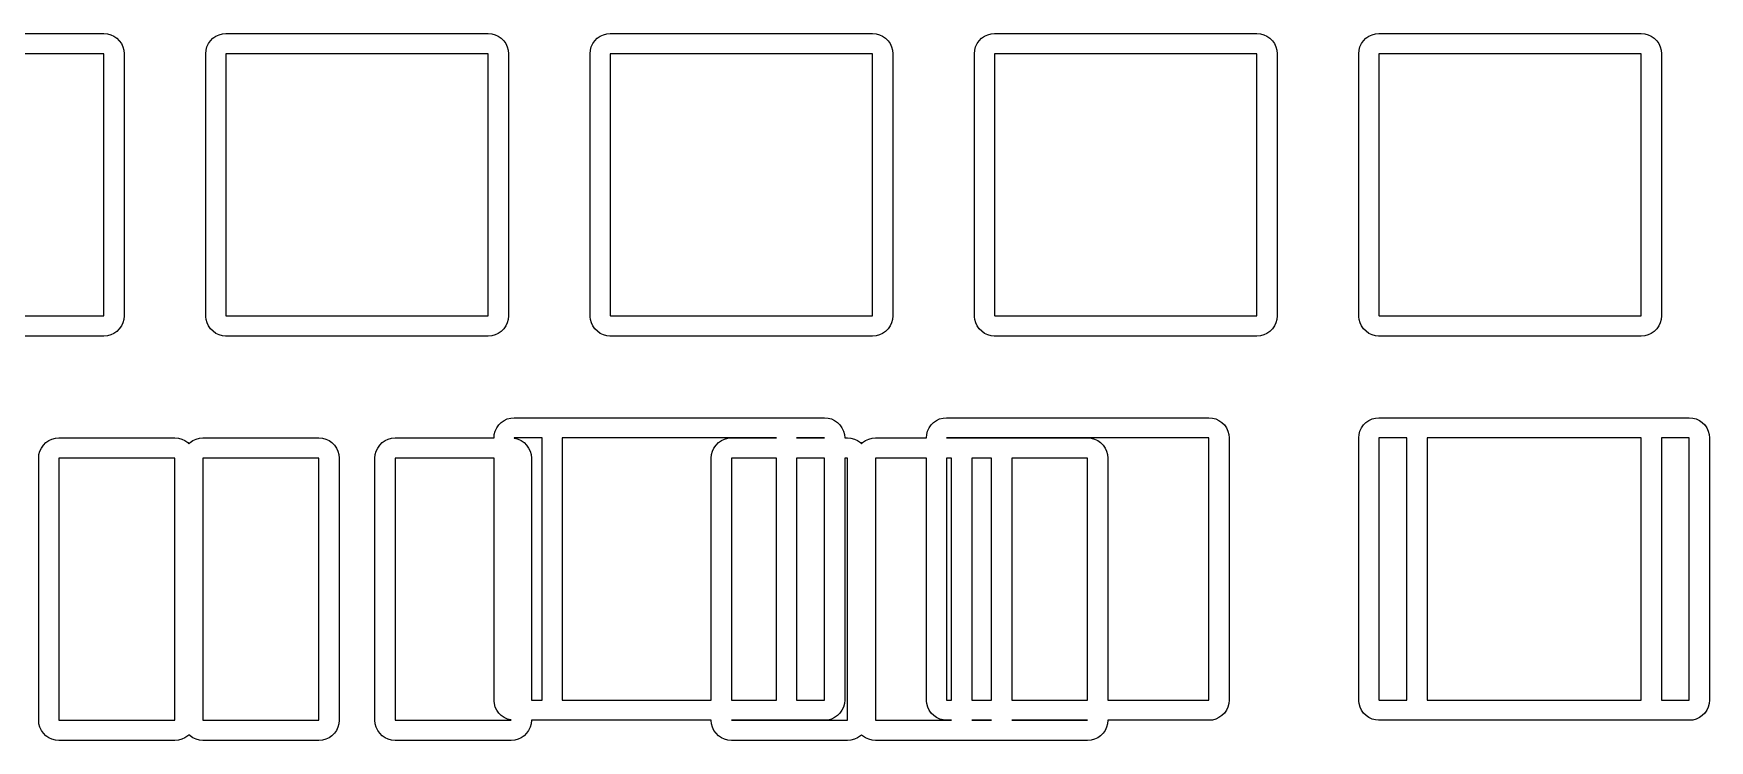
# Model space of a CAD drawing. Extents: x 2.4 to 14.3, y -7 to -3.4.
# Drawn here: x 8.275 to 11.545, y -6.991 to -5.611 of the extents above; entities that cross this region are included whole.
import ezdxf

# ---------------------------------------------------------------- set-up
doc = ezdxf.new("R2010")
doc.units = 0
doc.header["$MEASUREMENT"] = 0
doc.layers.add('BLACK', color=7, linetype='CONTINUOUS')

msp = doc.modelspace()

# ---------------------------------------------------------------- linework, layer by layer
at = {"layer": 'BLACK', "linetype": 'CONTINUOUS'}
for p, q in [((7.90034, -5.61097), (8.41216, -5.61097)), ((8.41216, -5.61097), (8.41216, -5.61097)), ((8.41216, -5.61097), (8.41899, -5.61157)), ((8.41216, -5.61097), (8.41216, -5.61097)), ((8.41899, -5.61157), (8.42562, -5.61335)), ((8.42562, -5.61335), (8.43184, -5.61625)), ((8.43184, -5.61625), (8.43746, -5.62019)), ((8.43746, -5.62019), (8.44231, -5.62504)), ((8.44231, -5.62504), (8.44625, -5.63066)), ((8.61625, -5.63066), (8.62018, -5.62504)), ((8.62018, -5.62504), (8.62504, -5.62018)), ((8.62504, -5.62018), (8.63066, -5.61625)), ((8.63066, -5.61625), (8.63688, -5.61335)), ((8.63688, -5.61335), (8.64351, -5.61157)), ((8.64351, -5.61157), (8.65034, -5.61097)), ((8.65034, -5.61097), (8.65034, -5.61097)), ((8.65034, -5.61097), (9.16216, -5.61097)), ((9.16216, -5.61097), (9.16216, -5.61097)), ((9.16216, -5.61097), (9.16899, -5.61157)), ((9.16216, -5.61097), (9.16216, -5.61097)), ((9.16899, -5.61157), (9.17562, -5.61335)), ((9.17562, -5.61335), (9.18184, -5.61625)), ((9.18184, -5.61625), (9.18746, -5.62019)), ((9.18746, -5.62019), (9.19231, -5.62504)), ((9.19231, -5.62504), (9.19625, -5.63066)), ((9.36625, -5.63066), (9.37018, -5.62504)), ((9.37018, -5.62504), (9.37504, -5.62018)), ((9.37504, -5.62018), (9.38066, -5.61625)), ((9.38066, -5.61625), (9.38688, -5.61335)), ((9.38688, -5.61335), (9.39351, -5.61157)), ((9.39351, -5.61157), (9.40034, -5.61097)), ((9.40034, -5.61097), (9.40034, -5.61097)), ((9.40034, -5.61097), (9.91216, -5.61097)), ((9.91216, -5.61097), (9.91216, -5.61097)), ((9.91216, -5.61097), (9.91899, -5.61157)), ((9.91216, -5.61097), (9.91216, -5.61097)), ((9.91899, -5.61157), (9.92562, -5.61335)), ((9.92562, -5.61335), (9.93184, -5.61625)), ((9.93184, -5.61625), (9.93746, -5.62019)), ((9.93746, -5.62019), (9.94231, -5.62504)), ((9.94231, -5.62504), (9.94625, -5.63066)), ((10.1162, -5.63066), (10.1202, -5.62504)), ((10.1202, -5.62504), (10.125, -5.62018)), ((10.125, -5.62018), (10.1307, -5.61625)), ((10.1307, -5.61625), (10.1369, -5.61335)), ((10.1369, -5.61335), (10.1435, -5.61157)), ((10.1435, -5.61157), (10.1503, -5.61097)), ((10.1503, -5.61097), (10.1503, -5.61097)), ((10.1503, -5.61097), (10.6622, -5.61097)), ((10.6622, -5.61097), (10.6622, -5.61097)), ((10.6622, -5.61097), (10.669, -5.61157)), ((10.6622, -5.61097), (10.6622, -5.61097)), ((10.669, -5.61157), (10.6756, -5.61335)), ((10.6756, -5.61335), (10.6818, -5.61625)), ((10.6818, -5.61625), (10.6875, -5.62019)), ((10.6875, -5.62019), (10.6923, -5.62504)), ((10.6923, -5.62504), (10.6963, -5.63066)), ((10.8662, -5.63066), (10.8702, -5.62504)), ((10.8702, -5.62504), (10.875, -5.62018)), ((10.875, -5.62018), (10.8807, -5.61625)), ((10.8807, -5.61625), (10.8869, -5.61335)), ((10.8869, -5.61335), (10.8935, -5.61157)), ((10.8935, -5.61157), (10.9003, -5.61097)), ((10.9003, -5.61097), (10.9003, -5.61097)), ((10.9003, -5.61097), (11.4122, -5.61097)), ((11.4122, -5.61097), (11.4122, -5.61097)), ((11.4122, -5.61097), (11.419, -5.61157)), ((11.4122, -5.61097), (11.4122, -5.61097)), ((11.419, -5.61157), (11.4256, -5.61335)), ((11.4256, -5.61335), (11.4318, -5.61625)), ((11.4318, -5.61625), (11.4375, -5.62019)), ((11.4375, -5.62019), (11.4423, -5.62504)), ((11.4423, -5.62504), (11.4463, -5.63066)), ((8.41215, -5.65034), (7.90034, -5.65034)), ((8.41216, -5.65035), (8.41215, -5.65034)), ((8.41215, -5.65034), (8.41215, -5.65034)), ((8.41216, -6.16215), (8.41216, -5.65035)), ((8.44625, -5.63066), (8.44915, -5.63688)), ((8.44915, -5.63688), (8.45093, -5.64351)), ((8.45093, -5.64351), (8.45153, -5.65034)), ((8.45153, -5.65034), (8.45153, -5.65034)), ((8.45153, -5.65034), (8.45153, -5.65034)), ((8.45153, -5.65034), (8.45153, -6.16216)), ((8.61097, -5.65034), (8.61157, -5.64351)), ((8.61097, -6.16216), (8.61097, -5.65034)), ((8.61097, -5.65034), (8.61097, -5.65034)), ((8.61157, -5.64351), (8.61335, -5.63688)), ((8.61335, -5.63688), (8.61625, -5.63066)), ((8.65034, -5.65034), (8.65034, -6.16128)), ((9.16215, -5.65034), (8.65034, -5.65034)), ((9.16216, -5.65035), (9.16215, -5.65034)), ((9.16215, -5.65034), (9.16215, -5.65034)), ((9.16216, -6.16215), (9.16216, -5.65035)), ((9.19625, -5.63066), (9.19915, -5.63688)), ((9.19915, -5.63688), (9.20093, -5.64351)), ((9.20093, -5.64351), (9.20153, -5.65034)), ((9.20153, -5.65034), (9.20153, -5.65034)), ((9.20153, -5.65034), (9.20153, -5.65034)), ((9.20153, -5.65034), (9.20153, -6.16216)), ((9.36097, -5.65034), (9.36157, -5.64351)), ((9.36097, -6.16216), (9.36097, -5.65034)), ((9.36097, -5.65034), (9.36097, -5.65034)), ((9.36157, -5.64351), (9.36335, -5.63688)), ((9.36335, -5.63688), (9.36625, -5.63066)), ((9.40034, -5.65034), (9.40034, -6.16128)), ((9.91215, -5.65034), (9.40034, -5.65034)), ((9.91216, -5.65035), (9.91215, -5.65034)), ((9.91215, -5.65034), (9.91215, -5.65034)), ((9.91216, -6.16215), (9.91216, -5.65035)), ((9.94625, -5.63066), (9.94915, -5.63688)), ((9.94915, -5.63688), (9.95093, -5.64351)), ((9.95093, -5.64351), (9.95153, -5.65034)), ((9.95153, -5.65034), (9.95153, -5.65034)), ((9.95153, -5.65034), (9.95153, -5.65034)), ((9.95153, -5.65034), (9.95153, -6.16216)), ((10.111, -5.65034), (10.1116, -5.64351)), ((10.111, -6.16216), (10.111, -5.65034)), ((10.111, -5.65034), (10.111, -5.65034)), ((10.1116, -5.64351), (10.1133, -5.63688)), ((10.1133, -5.63688), (10.1162, -5.63066)), ((10.1503, -5.65034), (10.1503, -6.16128)), ((10.6622, -5.65034), (10.1503, -5.65034)), ((10.6622, -5.65035), (10.6622, -5.65034)), ((10.6622, -5.65034), (10.6622, -5.65034)), ((10.6622, -6.16215), (10.6622, -5.65035)), ((10.6963, -5.63066), (10.6992, -5.63688)), ((10.6992, -5.63688), (10.7009, -5.64351)), ((10.7009, -5.64351), (10.7015, -5.65034)), ((10.7015, -5.65034), (10.7015, -5.65034)), ((10.7015, -5.65034), (10.7015, -5.65034)), ((10.7015, -5.65034), (10.7015, -6.16216)), ((10.861, -5.65034), (10.8616, -5.64351)), ((10.861, -6.16216), (10.861, -5.65034)), ((10.861, -5.65034), (10.861, -5.65034)), ((10.8616, -5.64351), (10.8633, -5.63688)), ((10.8633, -5.63688), (10.8662, -5.63066)), ((10.9003, -5.65034), (10.9003, -6.16128)), ((11.4122, -5.65034), (10.9003, -5.65034)), ((11.4122, -5.65035), (11.4122, -5.65034)), ((11.4122, -5.65034), (11.4122, -5.65034)), ((11.4122, -6.16215), (11.4122, -5.65035)), ((11.4463, -5.63066), (11.4492, -5.63688)), ((11.4492, -5.63688), (11.4509, -5.64351)), ((11.4509, -5.64351), (11.4515, -5.65034)), ((11.4515, -5.65034), (11.4515, -5.65034)), ((11.4515, -5.65034), (11.4515, -5.65034)), ((11.4515, -5.65034), (11.4515, -6.16216)), ((7.90079, -6.16216), (8.41215, -6.16216)), ((8.41215, -6.16216), (8.41216, -6.16215)), ((8.41216, -6.16215), (8.41216, -6.16215)), ((8.44915, -6.17562), (8.44625, -6.18184)), ((8.45093, -6.16899), (8.44915, -6.17562)), ((8.45153, -6.16216), (8.45093, -6.16899)), ((8.45153, -6.16216), (8.45153, -6.16216)), ((8.45153, -6.16216), (8.45153, -6.16216)), ((8.61126, -6.16412), (8.61097, -6.16216)), ((8.61168, -6.16895), (8.61126, -6.16412)), ((8.61346, -6.17558), (8.61168, -6.16895)), ((8.61636, -6.1818), (8.61346, -6.17558)), ((8.65034, -6.16128), (8.65045, -6.16211)), ((8.65045, -6.16211), (8.65045, -6.16211)), ((8.65045, -6.16211), (8.65045, -6.16211)), ((8.65045, -6.16211), (8.65045, -6.16211)), ((8.65045, -6.16211), (8.65045, -6.16211)), ((8.65045, -6.16211), (8.65079, -6.16216)), ((8.65079, -6.16216), (9.16215, -6.16216)), ((9.16215, -6.16216), (9.16216, -6.16215)), ((9.16216, -6.16215), (9.16216, -6.16215)), ((9.19915, -6.17562), (9.19625, -6.18184)), ((9.20093, -6.16899), (9.19915, -6.17562)), ((9.20153, -6.16216), (9.20093, -6.16899)), ((9.20153, -6.16216), (9.20153, -6.16216)), ((9.20153, -6.16216), (9.20153, -6.16216)), ((9.36126, -6.16412), (9.36097, -6.16216)), ((9.36168, -6.16895), (9.36126, -6.16412)), ((9.36346, -6.17558), (9.36168, -6.16895)), ((9.36636, -6.1818), (9.36346, -6.17558)), ((9.40034, -6.16128), (9.40045, -6.16211)), ((9.40045, -6.16211), (9.40045, -6.16211)), ((9.40045, -6.16211), (9.40045, -6.16211)), ((9.40045, -6.16211), (9.40045, -6.16211)), ((9.40045, -6.16211), (9.40045, -6.16211)), ((9.40045, -6.16211), (9.40079, -6.16216)), ((9.40079, -6.16216), (9.91215, -6.16216)), ((9.91215, -6.16216), (9.91216, -6.16215)), ((9.91216, -6.16215), (9.91216, -6.16215)), ((9.94915, -6.17562), (9.94625, -6.18184)), ((9.95093, -6.16899), (9.94915, -6.17562)), ((9.95153, -6.16216), (9.95093, -6.16899)), ((9.95153, -6.16216), (9.95153, -6.16216)), ((9.95153, -6.16216), (9.95153, -6.16216)), ((10.1113, -6.16412), (10.111, -6.16216)), ((10.1117, -6.16895), (10.1113, -6.16412)), ((10.1135, -6.17558), (10.1117, -6.16895)), ((10.1164, -6.1818), (10.1135, -6.17558)), ((10.1503, -6.16128), (10.1505, -6.16211)), ((10.1505, -6.16211), (10.1505, -6.16211)), ((10.1505, -6.16211), (10.1505, -6.16211)), ((10.1505, -6.16211), (10.1505, -6.16211)), ((10.1505, -6.16211), (10.1505, -6.16211)), ((10.1505, -6.16211), (10.1508, -6.16216)), ((10.1508, -6.16216), (10.6622, -6.16216)), ((10.6622, -6.16216), (10.6622, -6.16215)), ((10.6622, -6.16215), (10.6622, -6.16215)), ((10.6992, -6.17562), (10.6963, -6.18184)), ((10.7009, -6.16899), (10.6992, -6.17562)), ((10.7015, -6.16216), (10.7009, -6.16899)), ((10.7015, -6.16216), (10.7015, -6.16216)), ((10.7015, -6.16216), (10.7015, -6.16216)), ((10.8613, -6.16412), (10.861, -6.16216)), ((10.8617, -6.16895), (10.8613, -6.16412)), ((10.8635, -6.17558), (10.8617, -6.16895)), ((10.8664, -6.1818), (10.8635, -6.17558)), ((10.9003, -6.16128), (10.9005, -6.16211)), ((10.9005, -6.16211), (10.9005, -6.16211)), ((10.9005, -6.16211), (10.9005, -6.16211)), ((10.9005, -6.16211), (10.9005, -6.16211)), ((10.9005, -6.16211), (10.9005, -6.16211)), ((10.9005, -6.16211), (10.9008, -6.16216)), ((10.9008, -6.16216), (11.4122, -6.16216)), ((11.4122, -6.16216), (11.4122, -6.16215)), ((11.4122, -6.16215), (11.4122, -6.16215)), ((11.4492, -6.17562), (11.4463, -6.18184)), ((11.4509, -6.16899), (11.4492, -6.17562)), ((11.4515, -6.16216), (11.4509, -6.16899)), ((11.4515, -6.16216), (11.4515, -6.16216)), ((11.4515, -6.16216), (11.4515, -6.16216)), ((8.41216, -6.20153), (7.90034, -6.20153)), ((8.41899, -6.20093), (8.41216, -6.20153)), ((8.41216, -6.20153), (8.41216, -6.20153)), ((8.41216, -6.20153), (8.41216, -6.20153)), ((8.42562, -6.19915), (8.41899, -6.20093)), ((8.43184, -6.19625), (8.42562, -6.19915)), ((8.43746, -6.19231), (8.43184, -6.19625)), ((8.44231, -6.18746), (8.43746, -6.19231)), ((8.44625, -6.18184), (8.44231, -6.18746)), ((8.62029, -6.18742), (8.61636, -6.1818)), ((8.62515, -6.19227), (8.62029, -6.18742)), ((8.63077, -6.19621), (8.62515, -6.19227)), ((8.63699, -6.19911), (8.63077, -6.19621)), ((8.64362, -6.20088), (8.63699, -6.19911)), ((8.64939, -6.20139), (8.64362, -6.20088)), ((8.65034, -6.20153), (8.64939, -6.20139)), ((9.16216, -6.20153), (8.65034, -6.20153)), ((9.16899, -6.20093), (9.16216, -6.20153)), ((9.16216, -6.20153), (9.16216, -6.20153)), ((9.16216, -6.20153), (9.16216, -6.20153)), ((9.17562, -6.19915), (9.16899, -6.20093)), ((9.18184, -6.19625), (9.17562, -6.19915)), ((9.18746, -6.19231), (9.18184, -6.19625)), ((9.19231, -6.18746), (9.18746, -6.19231)), ((9.19625, -6.18184), (9.19231, -6.18746)), ((9.37029, -6.18742), (9.36636, -6.1818)), ((9.37515, -6.19227), (9.37029, -6.18742)), ((9.38077, -6.19621), (9.37515, -6.19227)), ((9.38699, -6.19911), (9.38077, -6.19621)), ((9.39362, -6.20088), (9.38699, -6.19911)), ((9.39939, -6.20139), (9.39362, -6.20088)), ((9.40034, -6.20153), (9.39939, -6.20139)), ((9.91216, -6.20153), (9.40034, -6.20153)), ((9.91899, -6.20093), (9.91216, -6.20153)), ((9.91216, -6.20153), (9.91216, -6.20153)), ((9.91216, -6.20153), (9.91216, -6.20153)), ((9.92562, -6.19915), (9.91899, -6.20093)), ((9.93184, -6.19625), (9.92562, -6.19915)), ((9.93746, -6.19231), (9.93184, -6.19625)), ((9.94231, -6.18746), (9.93746, -6.19231)), ((9.94625, -6.18184), (9.94231, -6.18746)), ((10.1203, -6.18742), (10.1164, -6.1818)), ((10.1251, -6.19227), (10.1203, -6.18742)), ((10.1308, -6.19621), (10.1251, -6.19227)), ((10.137, -6.19911), (10.1308, -6.19621)), ((10.1436, -6.20088), (10.137, -6.19911)), ((10.1494, -6.20139), (10.1436, -6.20088)), ((10.1503, -6.20153), (10.1494, -6.20139)), ((10.6622, -6.20153), (10.1503, -6.20153)), ((10.669, -6.20093), (10.6622, -6.20153)), ((10.6622, -6.20153), (10.6622, -6.20153)), ((10.6622, -6.20153), (10.6622, -6.20153)), ((10.6756, -6.19915), (10.669, -6.20093)), ((10.6818, -6.19625), (10.6756, -6.19915)), ((10.6875, -6.19231), (10.6818, -6.19625)), ((10.6923, -6.18746), (10.6875, -6.19231)), ((10.6963, -6.18184), (10.6923, -6.18746)), ((10.8703, -6.18742), (10.8664, -6.1818)), ((10.8751, -6.19227), (10.8703, -6.18742)), ((10.8808, -6.19621), (10.8751, -6.19227)), ((10.887, -6.19911), (10.8808, -6.19621)), ((10.8936, -6.20088), (10.887, -6.19911)), ((10.8994, -6.20139), (10.8936, -6.20088)), ((10.9003, -6.20153), (10.8994, -6.20139)), ((11.4122, -6.20153), (10.9003, -6.20153)), ((11.419, -6.20093), (11.4122, -6.20153)), ((11.4122, -6.20153), (11.4122, -6.20153)), ((11.4122, -6.20153), (11.4122, -6.20153)), ((11.4256, -6.19915), (11.419, -6.20093)), ((11.4318, -6.19625), (11.4256, -6.19915)), ((11.4375, -6.19231), (11.4318, -6.19625)), ((11.4423, -6.18746), (11.4375, -6.19231)), ((11.4463, -6.18184), (11.4423, -6.18746)), ((9.17875, -6.38066), (9.18268, -6.37504)), ((9.18268, -6.37504), (9.18754, -6.37018)), ((9.18754, -6.37018), (9.19316, -6.36625)), ((9.19316, -6.36625), (9.19938, -6.36335)), ((9.19938, -6.36335), (9.20601, -6.36157)), ((9.20601, -6.36157), (9.21284, -6.36097)), ((9.21284, -6.36097), (9.21284, -6.36097)), ((9.21284, -6.36097), (9.30657, -6.36097)), ((9.30657, -6.36097), (9.30659, -6.36097)), ((9.30659, -6.36097), (9.30659, -6.36097)), ((9.30659, -6.36097), (9.72466, -6.36097)), ((9.72466, -6.36097), (9.81841, -6.36097)), ((9.81841, -6.36097), (9.82524, -6.36157)), ((9.82524, -6.36157), (9.83187, -6.36335)), ((9.83187, -6.36335), (9.83809, -6.36625)), ((9.83809, -6.36625), (9.84371, -6.37018)), ((9.84371, -6.37018), (9.84856, -6.37504)), ((9.84856, -6.37504), (9.8525, -6.38066)), ((10.0225, -6.38066), (10.0264, -6.37504)), ((10.0264, -6.37504), (10.0313, -6.37018)), ((10.0313, -6.37018), (10.0369, -6.36625)), ((10.0369, -6.36625), (10.0431, -6.36335)), ((10.0431, -6.36335), (10.0498, -6.36157)), ((10.0498, -6.36157), (10.0566, -6.36097)), ((10.0566, -6.36097), (10.5684, -6.36097)), ((10.0566, -6.36097), (10.0566, -6.36097)), ((10.5684, -6.36097), (10.5752, -6.36157)), ((10.5752, -6.36157), (10.5819, -6.36335)), ((10.5819, -6.36335), (10.5881, -6.36625)), ((10.5881, -6.36625), (10.5937, -6.37018)), ((10.5937, -6.37018), (10.5986, -6.37504)), ((10.5986, -6.37504), (10.6025, -6.38066)), ((10.8662, -6.38066), (10.8702, -6.37504)), ((10.8702, -6.37504), (10.875, -6.37018)), ((10.875, -6.37018), (10.8807, -6.36625)), ((10.8807, -6.36625), (10.8869, -6.36335)), ((10.8869, -6.36335), (10.8935, -6.36157)), ((10.8935, -6.36157), (10.9003, -6.36097)), ((10.9003, -6.36097), (10.9003, -6.36097)), ((10.9003, -6.36097), (10.9941, -6.36097)), ((10.9941, -6.36097), (11.4122, -6.36097)), ((10.9941, -6.36097), (10.9941, -6.36097)), ((10.9941, -6.36097), (10.9941, -6.36097)), ((11.4122, -6.36097), (11.5059, -6.36097)), ((11.5059, -6.36097), (11.5127, -6.36157)), ((11.5127, -6.36157), (11.5194, -6.36335)), ((11.5194, -6.36335), (11.5256, -6.36625)), ((11.5256, -6.36625), (11.5312, -6.37018)), ((11.5312, -6.37018), (11.5361, -6.37504)), ((11.5361, -6.37504), (11.54, -6.38066)), ((8.29415, -6.41441), (8.299, -6.40955)), ((8.299, -6.40955), (8.30462, -6.40562)), ((8.30462, -6.40562), (8.31084, -6.40272)), ((8.31084, -6.40272), (8.31747, -6.40094)), ((8.31747, -6.40094), (8.32431, -6.40034)), ((8.32431, -6.40034), (8.55069, -6.40034)), ((8.32431, -6.40034), (8.32431, -6.40034)), ((8.55069, -6.40034), (8.55069, -6.40034)), ((8.55069, -6.40034), (8.55069, -6.40034)), ((8.55069, -6.40034), (8.55753, -6.40094)), ((8.55753, -6.40094), (8.56416, -6.40272)), ((8.56416, -6.40272), (8.57037, -6.40562)), ((8.57037, -6.40562), (8.57599, -6.40956)), ((8.57599, -6.40956), (8.57812, -6.41169)), ((8.57812, -6.41169), (8.58025, -6.40956)), ((8.58025, -6.40956), (8.58588, -6.40562)), ((8.58588, -6.40562), (8.59209, -6.40272)), ((8.59209, -6.40272), (8.59872, -6.40094)), ((8.59872, -6.40094), (8.60556, -6.40034)), ((8.60556, -6.40034), (8.60556, -6.40034)), ((8.60556, -6.40034), (8.60556, -6.40034)), ((8.60556, -6.40034), (8.60556, -6.40034)), ((8.60556, -6.40034), (8.83194, -6.40034)), ((8.83194, -6.40034), (8.83194, -6.40034)), ((8.83194, -6.40034), (8.83194, -6.40034)), ((8.83194, -6.40034), (8.83878, -6.40094)), ((8.83878, -6.40094), (8.84541, -6.40272)), ((8.84541, -6.40272), (8.85162, -6.40562)), ((8.85162, -6.40562), (8.85725, -6.40956)), ((8.85725, -6.40956), (8.8621, -6.41441)), ((8.9504, -6.41441), (8.95525, -6.40956)), ((8.95525, -6.40956), (8.96088, -6.40562)), ((8.96088, -6.40562), (8.96709, -6.40272)), ((8.96709, -6.40272), (8.97372, -6.40094)), ((8.97372, -6.40094), (8.98056, -6.40034)), ((8.98056, -6.40034), (8.98056, -6.40034)), ((8.98056, -6.40034), (8.98056, -6.40034)), ((8.98056, -6.40034), (8.98056, -6.40034)), ((8.98056, -6.40034), (9.17347, -6.40034)), ((9.17347, -6.40034), (9.17407, -6.39351)), ((9.17347, -6.40034), (9.17347, -6.40034)), ((9.17347, -6.40034), (9.17347, -6.40034)), ((9.17407, -6.39351), (9.17585, -6.38688)), ((9.17585, -6.38688), (9.17875, -6.38066)), ((9.21284, -6.40034), (9.21284, -6.40086)), ((9.26722, -6.40034), (9.21284, -6.40034)), ((9.21284, -6.40086), (9.21378, -6.40094)), ((9.21378, -6.40094), (9.22041, -6.40272)), ((9.22041, -6.40272), (9.22662, -6.40562)), ((9.22662, -6.40562), (9.23225, -6.40956)), ((9.23225, -6.40956), (9.2371, -6.41441)), ((9.26722, -6.91216), (9.26722, -6.40034)), ((9.30659, -6.40034), (9.30659, -6.91128)), ((9.63679, -6.40034), (9.30659, -6.40034)), ((9.60665, -6.41441), (9.6115, -6.40955)), ((9.6115, -6.40955), (9.61712, -6.40562)), ((9.61712, -6.40562), (9.62334, -6.40272)), ((9.62334, -6.40272), (9.62997, -6.40094)), ((9.62997, -6.40094), (9.63679, -6.40034)), ((9.63681, -6.40034), (9.63681, -6.40034)), ((9.63681, -6.40034), (9.72465, -6.40034)), ((9.72465, -6.40034), (9.63681, -6.40034)), ((9.72465, -6.40034), (9.72465, -6.40034)), ((9.72465, -6.40034), (9.72465, -6.40034)), ((9.76403, -6.40034), (9.76403, -6.40034)), ((9.76403, -6.40034), (9.81841, -6.40034)), ((9.81841, -6.40034), (9.76403, -6.40034)), ((9.81841, -6.40034), (9.81841, -6.40034)), ((9.8525, -6.38066), (9.8554, -6.38688)), ((9.8554, -6.38688), (9.85718, -6.39351)), ((9.85718, -6.39351), (9.85778, -6.40034)), ((9.85778, -6.40034), (9.85778, -6.40034)), ((9.85778, -6.40034), (9.85778, -6.40034)), ((9.85778, -6.40034), (9.85778, -6.40034)), ((9.85778, -6.40034), (9.85778, -6.40034)), ((9.85778, -6.40034), (9.86319, -6.40034)), ((9.86319, -6.40034), (9.87003, -6.40094)), ((9.87003, -6.40094), (9.87665, -6.40272)), ((9.87665, -6.40272), (9.88287, -6.40562)), ((9.88287, -6.40562), (9.8885, -6.40955)), ((9.8885, -6.40955), (9.89062, -6.41168)), ((9.89062, -6.41168), (9.89275, -6.40955)), ((9.89275, -6.40955), (9.89838, -6.40562)), ((9.89838, -6.40562), (9.9046, -6.40272)), ((9.9046, -6.40272), (9.91123, -6.40094)), ((9.91123, -6.40094), (9.91806, -6.40034)), ((9.91806, -6.40034), (9.91806, -6.40034)), ((9.91806, -6.40034), (9.91806, -6.40034)), ((9.91806, -6.40034), (9.91806, -6.40034)), ((9.91806, -6.40034), (9.91806, -6.40034)), ((9.91806, -6.40034), (10.0172, -6.40034)), ((10.0172, -6.40034), (10.0178, -6.39351)), ((10.0172, -6.40034), (10.0172, -6.40034)), ((10.0172, -6.40034), (10.0172, -6.40034)), ((10.0178, -6.39351), (10.0196, -6.38688)), ((10.0196, -6.38688), (10.0225, -6.38066)), ((10.0566, -6.40034), (10.0566, -6.40034)), ((10.0566, -6.40034), (10.1056, -6.40034)), ((10.5684, -6.40034), (10.0566, -6.40034)), ((10.1056, -6.40034), (10.1056, -6.40034)), ((10.1056, -6.40034), (10.1056, -6.40034)), ((10.1056, -6.40034), (10.1444, -6.40034)), ((10.1444, -6.40034), (10.3319, -6.40034)), ((10.3319, -6.40034), (10.3319, -6.40034)), ((10.3319, -6.40034), (10.3319, -6.40034)), ((10.3319, -6.40034), (10.3388, -6.40094)), ((10.3388, -6.40094), (10.3454, -6.40272)), ((10.3454, -6.40272), (10.3516, -6.40562)), ((10.3516, -6.40562), (10.3572, -6.40956)), ((10.3572, -6.40956), (10.3621, -6.41441)), ((10.5684, -6.91215), (10.5684, -6.40034)), ((10.6025, -6.38066), (10.6054, -6.38688)), ((10.6054, -6.38688), (10.6072, -6.39351)), ((10.6072, -6.39351), (10.6078, -6.40034)), ((10.6078, -6.40034), (10.6078, -6.40034)), ((10.6078, -6.40034), (10.6078, -6.40034)), ((10.6078, -6.40034), (10.6078, -6.40034)), ((10.6078, -6.40034), (10.6078, -6.91216)), ((10.861, -6.40034), (10.8616, -6.39351)), ((10.861, -6.91216), (10.861, -6.40034)), ((10.861, -6.40034), (10.861, -6.40034)), ((10.8616, -6.39351), (10.8633, -6.38688)), ((10.8633, -6.38688), (10.8662, -6.38066)), ((10.9003, -6.40034), (10.9003, -6.91128)), ((10.9547, -6.40034), (10.9003, -6.40034)), ((10.9547, -6.91216), (10.9547, -6.40034)), ((10.9941, -6.40034), (10.9941, -6.91128)), ((11.4122, -6.40034), (10.9941, -6.40034)), ((11.4122, -6.40035), (11.4122, -6.40034)), ((11.4122, -6.40034), (11.4122, -6.40034)), ((11.4122, -6.91215), (11.4122, -6.40035)), ((11.4515, -6.40034), (11.4515, -6.91216)), ((11.5059, -6.40034), (11.4515, -6.40034)), ((11.5059, -6.91215), (11.5059, -6.40034)), ((11.54, -6.38066), (11.5429, -6.38688)), ((11.5429, -6.38688), (11.5447, -6.39351)), ((11.5447, -6.39351), (11.5453, -6.40034)), ((11.5453, -6.40034), (11.5453, -6.40034)), ((11.5453, -6.40034), (11.5453, -6.40034)), ((11.5453, -6.40034), (11.5453, -6.40034)), ((11.5453, -6.40034), (11.5453, -6.91216)), ((8.28494, -6.43971), (8.28554, -6.43288)), ((8.28494, -6.95152), (8.28494, -6.43971)), ((8.28494, -6.43971), (8.28494, -6.43971)), ((8.28554, -6.43288), (8.28731, -6.42625)), ((8.28731, -6.42625), (8.29021, -6.42003)), ((8.29021, -6.42003), (8.29415, -6.41441)), ((8.32431, -6.43971), (8.32431, -6.95153)), ((8.55069, -6.43971), (8.32431, -6.43971)), ((8.55069, -6.43972), (8.55069, -6.43971)), ((8.55069, -6.43971), (8.55069, -6.43971)), ((8.55069, -6.95153), (8.55069, -6.43972)), ((8.55069, -6.43972), (8.55069, -6.43972)), ((8.55069, -6.43972), (8.55069, -6.43972)), ((8.60556, -6.43971), (8.60556, -6.43971)), ((8.60556, -6.43971), (8.60556, -6.43972)), ((8.83194, -6.43971), (8.60556, -6.43971)), ((8.60556, -6.43972), (8.60556, -6.95153)), ((8.83194, -6.43972), (8.83194, -6.43971)), ((8.83194, -6.43971), (8.83194, -6.43971)), ((8.83194, -6.95152), (8.83194, -6.43972)), ((8.83194, -6.43972), (8.83194, -6.43972)), ((8.83194, -6.43972), (8.83194, -6.43972)), ((8.8621, -6.41441), (8.86603, -6.42003)), ((8.86603, -6.42003), (8.86893, -6.42625)), ((8.86893, -6.42625), (8.87071, -6.43288)), ((8.87071, -6.43288), (8.87131, -6.43971)), ((8.87131, -6.43971), (8.87131, -6.43971)), ((8.87131, -6.43971), (8.87131, -6.43971)), ((8.87131, -6.43971), (8.87131, -6.43971)), ((8.87131, -6.43971), (8.87131, -6.95153)), ((8.94119, -6.43971), (8.94179, -6.43288)), ((8.94119, -6.95152), (8.94119, -6.43971)), ((8.94119, -6.43971), (8.94119, -6.43971)), ((8.94119, -6.43971), (8.94119, -6.43971)), ((8.94179, -6.43288), (8.94357, -6.42625)), ((8.94357, -6.42625), (8.94647, -6.42003)), ((8.94647, -6.42003), (8.9504, -6.41441)), ((8.98056, -6.43971), (8.98056, -6.43971)), ((8.98056, -6.43971), (8.98056, -6.43972)), ((9.17347, -6.43971), (8.98056, -6.43971)), ((8.98056, -6.43972), (8.98056, -6.95153)), ((9.17347, -6.91216), (9.17347, -6.43971)), ((9.2371, -6.41441), (9.24103, -6.42003)), ((9.24103, -6.42003), (9.24393, -6.42625)), ((9.24393, -6.42625), (9.24571, -6.43288)), ((9.24571, -6.43288), (9.24631, -6.43971)), ((9.24631, -6.43971), (9.24631, -6.43971)), ((9.24631, -6.43971), (9.24631, -6.43971)), ((9.24631, -6.43971), (9.24631, -6.43971)), ((9.24631, -6.43971), (9.24631, -6.91216)), ((9.59744, -6.43971), (9.59804, -6.43288)), ((9.59744, -6.91216), (9.59744, -6.43971)), ((9.59744, -6.43971), (9.59744, -6.43971)), ((9.59804, -6.43288), (9.59981, -6.42625)), ((9.59981, -6.42625), (9.60271, -6.42003)), ((9.60271, -6.42003), (9.60665, -6.41441)), ((9.63681, -6.43971), (9.63681, -6.91216)), ((9.72466, -6.43971), (9.63681, -6.43971)), ((9.72466, -6.91215), (9.72466, -6.43971)), ((9.76403, -6.43971), (9.76403, -6.91216)), ((9.81841, -6.43971), (9.76403, -6.43971)), ((9.81841, -6.91215), (9.81841, -6.43971)), ((9.85778, -6.43971), (9.85778, -6.91216)), ((9.86319, -6.43971), (9.85778, -6.43971)), ((9.86319, -6.95152), (9.86319, -6.43971)), ((9.91806, -6.43971), (9.91806, -6.95153)), ((10.0172, -6.43971), (9.91806, -6.43971)), ((10.0172, -6.91216), (10.0172, -6.43971)), ((10.0566, -6.43971), (10.0566, -6.91128)), ((10.0662, -6.43971), (10.0566, -6.43971)), ((10.0662, -6.91216), (10.0662, -6.43971)), ((10.1056, -6.43971), (10.1056, -6.91216)), ((10.1444, -6.43971), (10.1056, -6.43971)), ((10.1444, -6.43972), (10.1444, -6.43971)), ((10.1444, -6.43971), (10.1444, -6.43971)), ((10.1444, -6.91216), (10.1444, -6.43972)), ((10.1444, -6.43972), (10.1444, -6.43972)), ((10.1444, -6.43972), (10.1444, -6.43972)), ((10.1838, -6.43971), (10.1838, -6.91216)), ((10.3319, -6.43971), (10.1838, -6.43971)), ((10.3319, -6.43972), (10.3319, -6.43971)), ((10.3319, -6.43971), (10.3319, -6.43971)), ((10.3319, -6.91216), (10.3319, -6.43972)), ((10.3319, -6.43972), (10.3319, -6.43972)), ((10.3319, -6.43972), (10.3319, -6.43972)), ((10.3621, -6.41441), (10.366, -6.42003)), ((10.366, -6.42003), (10.3689, -6.42625)), ((10.3689, -6.42625), (10.3707, -6.43288)), ((10.3707, -6.43288), (10.3713, -6.43971)), ((10.3713, -6.43971), (10.3713, -6.43971)), ((10.3713, -6.43971), (10.3713, -6.43971)), ((10.3713, -6.43971), (10.3713, -6.43971)), ((10.3713, -6.43971), (10.3713, -6.91216)), ((9.17376, -6.91412), (9.17347, -6.91216)), ((9.17418, -6.91895), (9.17376, -6.91412)), ((9.17596, -6.92558), (9.17418, -6.91895)), ((9.17886, -6.9318), (9.17596, -6.92558)), ((9.18279, -6.93742), (9.17886, -6.9318)), ((9.24631, -6.91216), (9.26722, -6.91216)), ((9.30659, -6.91128), (9.3067, -6.91211)), ((9.3067, -6.91211), (9.3067, -6.91211)), ((9.3067, -6.91211), (9.3067, -6.91211)), ((9.3067, -6.91211), (9.3067, -6.91211)), ((9.3067, -6.91211), (9.3067, -6.91211)), ((9.3067, -6.91211), (9.30704, -6.91216)), ((9.30704, -6.91216), (9.59744, -6.91216)), ((9.63681, -6.91216), (9.72465, -6.91216)), ((9.72465, -6.91216), (9.72466, -6.91215)), ((9.72466, -6.91215), (9.72466, -6.91215)), ((9.76403, -6.91216), (9.81841, -6.91216)), ((9.81841, -6.91216), (9.81841, -6.91215)), ((9.8525, -6.93184), (9.84856, -6.93746)), ((9.8554, -6.92562), (9.8525, -6.93184)), ((9.85718, -6.91899), (9.8554, -6.92562)), ((9.85778, -6.91216), (9.85718, -6.91899)), ((9.85778, -6.91216), (9.85778, -6.91216)), ((9.85778, -6.91216), (9.85778, -6.91216)), ((10.0175, -6.91416), (10.0172, -6.91216)), ((10.0179, -6.91895), (10.0175, -6.91416)), ((10.0197, -6.92558), (10.0179, -6.91895)), ((10.0226, -6.9318), (10.0197, -6.92558)), ((10.0265, -6.93742), (10.0226, -6.9318)), ((10.0566, -6.91128), (10.0567, -6.91211)), ((10.0567, -6.91211), (10.0567, -6.91211)), ((10.0567, -6.91211), (10.0567, -6.91211)), ((10.0567, -6.91211), (10.0567, -6.91211)), ((10.0567, -6.91211), (10.0567, -6.91211)), ((10.0567, -6.91211), (10.057, -6.91216)), ((10.057, -6.91216), (10.0662, -6.91216)), ((10.1056, -6.91216), (10.1444, -6.91216)), ((10.1838, -6.91216), (10.3319, -6.91216)), ((10.3713, -6.91216), (10.5684, -6.91216)), ((10.5684, -6.91216), (10.5684, -6.91215)), ((10.6025, -6.93184), (10.5986, -6.93746)), ((10.6054, -6.92562), (10.6025, -6.93184)), ((10.6072, -6.91899), (10.6054, -6.92562)), ((10.6078, -6.91216), (10.6072, -6.91899)), ((10.6078, -6.91216), (10.6078, -6.91216)), ((10.6078, -6.91216), (10.6078, -6.91216)), ((10.8613, -6.91412), (10.861, -6.91216)), ((10.8617, -6.91895), (10.8613, -6.91412)), ((10.8635, -6.92558), (10.8617, -6.91895)), ((10.8664, -6.9318), (10.8635, -6.92558)), ((10.8703, -6.93742), (10.8664, -6.9318)), ((10.9003, -6.91128), (10.9005, -6.91211)), ((10.9005, -6.91211), (10.9005, -6.91211)), ((10.9005, -6.91211), (10.9005, -6.91211)), ((10.9005, -6.91211), (10.9005, -6.91211)), ((10.9005, -6.91211), (10.9005, -6.91211)), ((10.9005, -6.91211), (10.9008, -6.91216)), ((10.9008, -6.91216), (10.9547, -6.91216)), ((10.9941, -6.91128), (10.9942, -6.91211)), ((10.9942, -6.91211), (10.9942, -6.91211)), ((10.9942, -6.91211), (10.9942, -6.91211)), ((10.9942, -6.91211), (10.9942, -6.91211)), ((10.9942, -6.91211), (10.9942, -6.91211)), ((10.9942, -6.91211), (10.9945, -6.91216)), ((10.9945, -6.91216), (11.4122, -6.91216)), ((11.4122, -6.91216), (11.4122, -6.91215)), ((11.4122, -6.91215), (11.4122, -6.91215)), ((11.4515, -6.91216), (11.5059, -6.91216)), ((11.5059, -6.91216), (11.5059, -6.91215)), ((11.54, -6.93184), (11.5361, -6.93746)), ((11.5429, -6.92562), (11.54, -6.93184)), ((11.5447, -6.91899), (11.5429, -6.92562)), ((11.5453, -6.91216), (11.5447, -6.91899)), ((11.5453, -6.91216), (11.5453, -6.91216)), ((11.5453, -6.91216), (11.5453, -6.91216)), ((8.28554, -6.95836), (8.28494, -6.95152)), ((8.28494, -6.95152), (8.28494, -6.95152)), ((8.28731, -6.96499), (8.28554, -6.95836)), ((8.29021, -6.97121), (8.28731, -6.96499)), ((8.32431, -6.95153), (8.55069, -6.95153)), ((8.60556, -6.95153), (8.83194, -6.95153)), ((8.83194, -6.95153), (8.83194, -6.95152)), ((8.83194, -6.95152), (8.83194, -6.95152)), ((8.83194, -6.95153), (8.83194, -6.95153)), ((8.83194, -6.95153), (8.83194, -6.95153)), ((8.86893, -6.96499), (8.86603, -6.97121)), ((8.87071, -6.95836), (8.86893, -6.96499)), ((8.87131, -6.95153), (8.87071, -6.95836)), ((8.87131, -6.95153), (8.87131, -6.95153)), ((8.87131, -6.95153), (8.87131, -6.95153)), ((8.94119, -6.95153), (8.94119, -6.95152)), ((8.94119, -6.95152), (8.94119, -6.95152)), ((8.94119, -6.95152), (8.94119, -6.95152)), ((8.94179, -6.95836), (8.94119, -6.95153)), ((8.94119, -6.95153), (8.94119, -6.95153)), ((8.94356, -6.96499), (8.94179, -6.95836)), ((8.94646, -6.97121), (8.94356, -6.96499)), ((8.98056, -6.95153), (9.20694, -6.95153)), ((9.18765, -6.94227), (9.18279, -6.93742)), ((9.19327, -6.94621), (9.18765, -6.94227)), ((9.19949, -6.94911), (9.19327, -6.94621)), ((9.20612, -6.95088), (9.19949, -6.94911)), ((9.20694, -6.95096), (9.20612, -6.95088)), ((9.20694, -6.95152), (9.20694, -6.95096)), ((9.20694, -6.95153), (9.20694, -6.95152)), ((9.20694, -6.95152), (9.20694, -6.95152)), ((9.20694, -6.95153), (9.20694, -6.95153)), ((9.20694, -6.95153), (9.20694, -6.95153)), ((9.24393, -6.96499), (9.24103, -6.97121)), ((9.24571, -6.95836), (9.24393, -6.96499)), ((9.24631, -6.95153), (9.24571, -6.95836)), ((9.30659, -6.95153), (9.24631, -6.95153)), ((9.24631, -6.95153), (9.24631, -6.95153)), ((9.24631, -6.95153), (9.24631, -6.95153)), ((9.24631, -6.95153), (9.24631, -6.95153)), ((9.59744, -6.95153), (9.30659, -6.95153)), ((9.59745, -6.95156), (9.59744, -6.95153)), ((9.59744, -6.95153), (9.59744, -6.95153)), ((9.59804, -6.95836), (9.59745, -6.95156)), ((9.59982, -6.96499), (9.59804, -6.95836)), ((9.60272, -6.97121), (9.59982, -6.96499)), ((9.72466, -6.95153), (9.63681, -6.95153)), ((9.63681, -6.95153), (9.63681, -6.95153)), ((9.63681, -6.95153), (9.86319, -6.95153)), ((9.81841, -6.95153), (9.72466, -6.95153)), ((9.72466, -6.95153), (9.72466, -6.95153)), ((9.81844, -6.95152), (9.81841, -6.95153)), ((9.82524, -6.95093), (9.81844, -6.95152)), ((9.83187, -6.94915), (9.82524, -6.95093)), ((9.83809, -6.94625), (9.83187, -6.94915)), ((9.84371, -6.94231), (9.83809, -6.94625)), ((9.84856, -6.93746), (9.84371, -6.94231)), ((9.86319, -6.95153), (9.86319, -6.95152)), ((9.91806, -6.95153), (10.0662, -6.95153)), ((10.0314, -6.94227), (10.0265, -6.93742)), ((10.037, -6.94621), (10.0314, -6.94227)), ((10.0432, -6.94911), (10.037, -6.94621)), ((10.0499, -6.95088), (10.0432, -6.94911)), ((10.0556, -6.95139), (10.0499, -6.95088)), ((10.0566, -6.95153), (10.0556, -6.95139)), ((10.0662, -6.95153), (10.0566, -6.95153)), ((10.0662, -6.95153), (10.0662, -6.95153)), ((10.1056, -6.95153), (10.1056, -6.95153)), ((10.1056, -6.95153), (10.1444, -6.95153)), ((10.1444, -6.95153), (10.1056, -6.95153)), ((10.1444, -6.95153), (10.1444, -6.95153)), ((10.1838, -6.95153), (10.1838, -6.95153)), ((10.1838, -6.95153), (10.3319, -6.95153)), ((10.3319, -6.95153), (10.1838, -6.95153)), ((10.3319, -6.95153), (10.3319, -6.95153)), ((10.3689, -6.96499), (10.366, -6.97121)), ((10.3707, -6.95836), (10.3689, -6.96499)), ((10.3713, -6.95153), (10.3707, -6.95836)), ((10.5684, -6.95153), (10.3713, -6.95153)), ((10.3713, -6.95153), (10.3713, -6.95153)), ((10.3713, -6.95153), (10.3713, -6.95153)), ((10.3713, -6.95153), (10.3713, -6.95153)), ((10.5752, -6.95093), (10.5684, -6.95152)), ((10.5684, -6.95152), (10.5684, -6.95153)), ((10.5819, -6.94915), (10.5752, -6.95093)), ((10.5881, -6.94625), (10.5819, -6.94915)), ((10.5937, -6.94231), (10.5881, -6.94625)), ((10.5986, -6.93746), (10.5937, -6.94231)), ((10.8751, -6.94227), (10.8703, -6.93742)), ((10.8808, -6.94621), (10.8751, -6.94227)), ((10.887, -6.94911), (10.8808, -6.94621)), ((10.8936, -6.95088), (10.887, -6.94911)), ((10.8994, -6.95139), (10.8936, -6.95088)), ((10.9003, -6.95153), (10.8994, -6.95139)), ((10.9941, -6.95153), (10.9003, -6.95153)), ((11.4122, -6.95153), (10.9941, -6.95153)), ((11.5059, -6.95153), (11.4122, -6.95153)), ((11.4122, -6.95153), (11.4122, -6.95153)), ((11.5127, -6.95093), (11.5059, -6.95152)), ((11.5059, -6.95152), (11.5059, -6.95153)), ((11.5194, -6.94915), (11.5127, -6.95093)), ((11.5256, -6.94625), (11.5194, -6.94915)), ((11.5312, -6.94231), (11.5256, -6.94625)), ((11.5361, -6.93746), (11.5312, -6.94231)), ((8.29415, -6.97683), (8.29021, -6.97121)), ((8.299, -6.98169), (8.29415, -6.97683)), ((8.30463, -6.98562), (8.299, -6.98169)), ((8.31085, -6.98852), (8.30463, -6.98562)), ((8.31748, -6.9903), (8.31085, -6.98852)), ((8.3243, -6.99089), (8.31748, -6.9903)), ((8.32431, -6.9909), (8.3243, -6.99089)), ((8.55069, -6.9909), (8.32431, -6.9909)), ((8.32431, -6.9909), (8.32431, -6.9909)), ((8.55753, -6.9903), (8.55069, -6.9909)), ((8.55069, -6.9909), (8.55069, -6.9909)), ((8.56416, -6.98852), (8.55753, -6.9903)), ((8.57038, -6.98562), (8.56416, -6.98852)), ((8.576, -6.98169), (8.57038, -6.98562)), ((8.57813, -6.97956), (8.576, -6.98169)), ((8.58025, -6.98169), (8.57813, -6.97956)), ((8.58588, -6.98562), (8.58025, -6.98169)), ((8.5921, -6.98852), (8.58588, -6.98562)), ((8.59873, -6.9903), (8.5921, -6.98852)), ((8.60556, -6.9909), (8.59873, -6.9903)), ((8.83194, -6.9909), (8.60556, -6.9909)), ((8.60556, -6.9909), (8.60556, -6.9909)), ((8.60556, -6.9909), (8.60556, -6.9909)), ((8.83878, -6.9903), (8.83194, -6.9909)), ((8.83194, -6.9909), (8.83194, -6.9909)), ((8.83194, -6.9909), (8.83194, -6.9909)), ((8.83194, -6.9909), (8.83194, -6.9909)), ((8.84541, -6.98852), (8.83878, -6.9903)), ((8.85162, -6.98562), (8.84541, -6.98852)), ((8.85725, -6.98168), (8.85162, -6.98562)), ((8.8621, -6.97683), (8.85725, -6.98168)), ((8.86603, -6.97121), (8.8621, -6.97683)), ((8.9504, -6.97683), (8.94646, -6.97121)), ((8.95525, -6.98169), (8.9504, -6.97683)), ((8.96088, -6.98562), (8.95525, -6.98169)), ((8.9671, -6.98852), (8.96088, -6.98562)), ((8.97373, -6.9903), (8.9671, -6.98852)), ((8.98056, -6.9909), (8.97373, -6.9903)), ((9.20694, -6.9909), (8.98056, -6.9909)), ((8.98056, -6.9909), (8.98056, -6.9909)), ((8.98056, -6.9909), (8.98056, -6.9909)), ((9.21378, -6.9903), (9.20694, -6.9909)), ((9.20694, -6.9909), (9.20694, -6.9909)), ((9.20694, -6.9909), (9.20694, -6.9909)), ((9.20694, -6.9909), (9.20694, -6.9909)), ((9.22041, -6.98852), (9.21378, -6.9903)), ((9.22662, -6.98562), (9.22041, -6.98852)), ((9.23225, -6.98168), (9.22662, -6.98562)), ((9.2371, -6.97683), (9.23225, -6.98168)), ((9.24103, -6.97121), (9.2371, -6.97683)), ((9.60665, -6.97683), (9.60272, -6.97121)), ((9.6115, -6.98168), (9.60665, -6.97683)), ((9.61713, -6.98562), (9.6115, -6.98168)), ((9.62335, -6.98852), (9.61713, -6.98562)), ((9.62997, -6.9903), (9.62335, -6.98852)), ((9.63681, -6.9909), (9.62997, -6.9903)), ((9.86319, -6.9909), (9.63681, -6.9909)), ((9.86322, -6.99089), (9.86319, -6.9909)), ((9.87003, -6.9903), (9.86322, -6.99089)), ((9.87665, -6.98852), (9.87003, -6.9903)), ((9.88287, -6.98562), (9.87665, -6.98852)), ((9.88849, -6.98168), (9.88287, -6.98562)), ((9.89062, -6.97955), (9.88849, -6.98168)), ((9.89275, -6.98169), (9.89062, -6.97955)), ((9.89838, -6.98562), (9.89275, -6.98169)), ((9.9046, -6.98852), (9.89838, -6.98562)), ((9.91123, -6.9903), (9.9046, -6.98852)), ((9.91806, -6.9909), (9.91123, -6.9903)), ((10.1056, -6.9909), (9.91806, -6.9909)), ((9.91806, -6.9909), (9.91806, -6.9909)), ((9.91806, -6.9909), (9.91806, -6.9909)), ((10.1444, -6.9909), (10.1056, -6.9909)), ((10.1056, -6.9909), (10.1056, -6.9909)), ((10.3319, -6.9909), (10.1444, -6.9909)), ((10.1444, -6.9909), (10.1444, -6.9909)), ((10.3388, -6.9903), (10.3319, -6.9909)), ((10.3319, -6.9909), (10.3319, -6.9909)), ((10.3319, -6.9909), (10.3319, -6.9909)), ((10.3319, -6.9909), (10.3319, -6.9909)), ((10.3454, -6.98852), (10.3388, -6.9903)), ((10.3516, -6.98562), (10.3454, -6.98852)), ((10.3572, -6.98168), (10.3516, -6.98562)), ((10.3621, -6.97683), (10.3572, -6.98168)), ((10.366, -6.97121), (10.3621, -6.97683))]:
    msp.add_line(p, q, dxfattribs=at)

doc.saveas('drawing.dxf')
